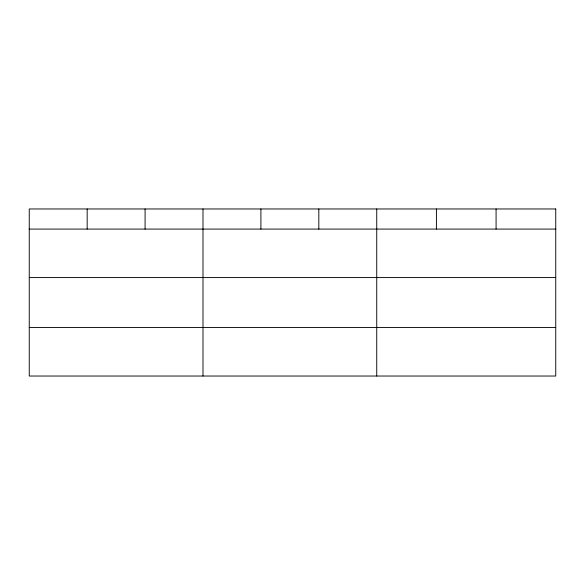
<?xml version="1.0" encoding="UTF-8"?>
<svg xmlns="http://www.w3.org/2000/svg" width="585" height="585" viewBox="0 0 585 585"><rect width="100%" height="100%" fill="white"/><g stroke="black" fill="none" stroke-linecap="round" stroke-linejoin="round"><path stroke-width="0.88" d="M29.25 229.079L555.75 229.079M29.25 277.575L555.75 277.575M29.25 327.534L555.75 327.534M496.08 208.969L496.08 229.079M436.41 208.969L436.41 229.079M376.74 208.969L376.74 376.031M318.825 208.969L318.825 229.079M260.91 208.969L260.91 229.079M202.995 208.969L202.995 376.031M145.08 208.969L145.08 229.079M87.165 208.969L87.165 229.079M555.75 208.969L29.25 208.969L29.25 376.031L555.75 376.031L555.75 208.969"/></g></svg>
